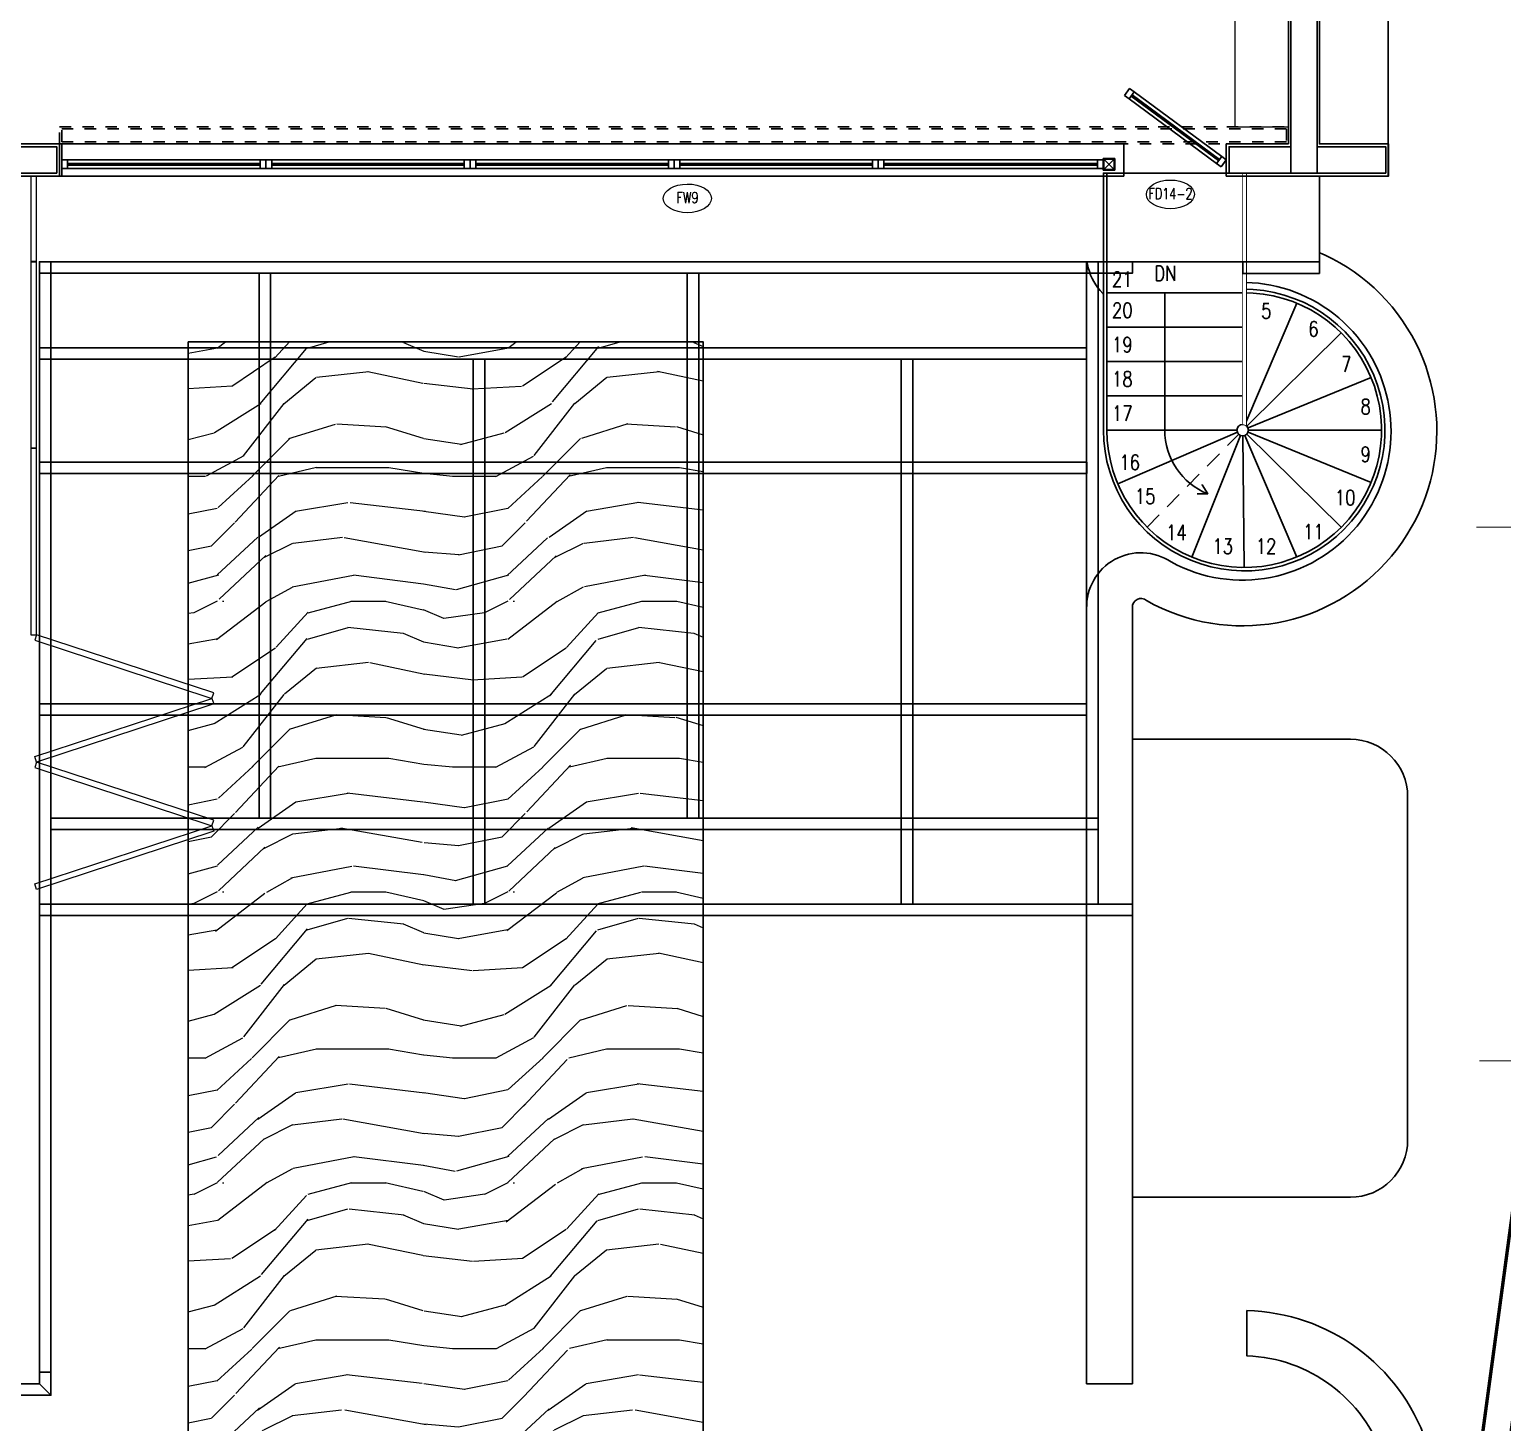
# Model space of a CAD drawing. Header units: metres. Extents: x 42 to 199, y -121 to 268.
# Drawn here: x 117.9 to 130.77, y 26.5 to 38.67 of the extents above; entities that cross this region are included whole.
import ezdxf
from ezdxf.enums import TextEntityAlignment as Align

# ---------------------------------------------------------------- set-up
doc = ezdxf.new("R2010")
doc.units = ezdxf.units.M
doc.header["$LTSCALE"] = 0.3
for name, pattern in [('CENTER', [2, 1.25, -0.25, 0.25, -0.25]), ('DASHDOT2', [0.5, 0.25, -0.125, 0, -0.125]), ('HIDDEN', [0.375, 0.25, -0.125])]:
    doc.linetypes.add(name, pattern=pattern)
doc.layers.get('0').update_dxf_attribs({"color": 8})
for name, color, linetype, lineweight in [('A-AnnO-section lines', 8, 'Continuous', 18), ('A-DOOR TAGS', 8, 'Continuous', 9), ('A-Furniture', 8, 'Continuous', 0), ('A-Hatch', 8, 'Continuous', 9), ('DA HOUSE ARCH LAYOUT', 8, 'Continuous', 9)]:
    doc.layers.add(name, color=color, linetype=linetype, lineweight=lineweight)
for name, color, linetype in [('A-Cols', 8, 'Continuous'), ('A-DWV', 8, 'Continuous'), ('A-ELEVATION 3', 8, 'Continuous'), ('A-Glass', 8, 'Continuous'), ('A-Hidden-Above', 8, 'HIDDEN'), ('A-Pelmet', 8, 'CENTER'), ('A-Site Boundary', 8, 'Continuous'), ('A-TEXT ARCHITECURAL', 8, 'Continuous'), ('A-Wall-Full', 8, 'Continuous'), ('A-Wall-Plst', 8, 'Continuous')]:
    doc.layers.add(name, color=color, linetype=linetype)
doc.styles.add('ROMANS', font='romans.shx', dxfattribs={"width": 0.8, "height": 0.5})
doc.styles.add('RomanS-Narrow', font='romans.shx', dxfattribs={"width": 0.75})
doc.styles.get("Standard").update_dxf_attribs({"font": 'arial.ttf'})

# ---------------------------------------------------------------- blocks, each defined once
blk = doc.blocks.new('zw$195B-flat-1-flat-1-flat-1-flat-1-flat-1-flat-1')
at = {"layer": 'A-Site Boundary', "color": 8, "ltscale": 0.6}
blk.add_lwpolyline([(16.68944527178127, 17.43567023673623), (21.08644837547871, 16.84117538697487), (25.07616801440184, 16.30174711699337), (27.35989091470691, 15.99297737758351), (29.1730486225394, 15.74783019581216), (31.73609215698662, 15.40129503424671), (31.27308438844867, 10.74372669283055), (30.71980062753383, 5.178038374482526), (30.02746497395189, -1.786424947459068), (29.36945937004354, -8.405549457866982), (28.85196357546867, -13.61123323556727), (28.71461759432866, -14.99284783697655), (28.50631184063825, -17.0882733344525), (28.29041005522087, -19.26011015652267), (28.15672083037832, -20.6049400784506), (28.03418311695889, -21.83759277551997), (27.74391771235666, -24.75748106022797), (27.43355227393765, -27.87956310393497), (27.25830174897003, -29.64247369069359)], dxfattribs=at)
blk = doc.blocks.new('zw$CD40')
h = blk.add_hatch()
h.set_pattern_fill('ANSI31', color=8, scale=0.0007710798228937768, style=0)
h.set_pattern_definition([(45, (2.801089635349106, 1.683031355594289), (-6.815447145053895e-05, 6.815447145053898e-05), [])])
h.paths.add_polyline_path([(0.0439442685561473, 0.006515439781358268), (0.04203594335553174, 0.004607114580743144, -0.4142135623731401), (0.04585259375676243, 0.004607114580744032)])
h.paths.add_polyline_path([(0.04203594335553174, 0.004607114580743144), (0.04012761815491617, 0.002698789380128019), (0.04124548917601878, 0.002698789380128019, -0.1989123673796732)])
h.paths.add_polyline_path([(0.04585259375676243, 0.004607114580743144, -0.1989123673797155), (0.04664304793627538, 0.002698789380128019), (0.04776091895737888, 0.002698789380128019)])
at = {"color": 8}
for p, q in [((0.04012761815491661, 0.002698789380128019), (0.0439442685561473, 0.006515439781358268)), ((0.04776091895737888, 0.002698789380128019), (0.0439442685561473, 0.006515439781358268)), ((0.04012761815491661, 0.002698789380128019), (0.04124548917601878, 0.002698789380128019)), ((0.04664304793627538, 0.002698789380128019), (0.04776091895737888, 0.002698789380128019))]:
    blk.add_line(p, q, dxfattribs=at)
at = {"color": 8, "linetype": 'DASHDOT2', "ltscale": 0.3, "const_width": 9.067945198523643e-05}
blk.add_lwpolyline([(0.04012761815491661, 0.002698789380128019), (0.003069330795818229, 0.002698789380128019)], dxfattribs=at)
at = {"color": 8}
blk.add_circle((0.0439442685561473, 0.002698789380128019), 0.002698779380128219, dxfattribs=at)
blk.add_attdef("A'", text='', height=0.003, dxfattribs=at).set_placement((0.04437018205593324, 0.00272052337668871), align=Align.MIDDLE)
blk = doc.blocks.new('SECTION LINES')
at = {"layer": 'A-AnnO-section lines', "color": 8}
ref = blk.add_blockref('zw$CD40', (130.2347311522859, -65.94511552080635), dxfattribs=dict(at, xscale=100, yscale=100, zscale=100, rotation=359.9999999999997))
ref.add_attrib("A'", "3'", dxfattribs={"layer": '0', "height": 0.3}).set_placement((134.6717493578792, -65.67306318313746), align=Align.MIDDLE)
ref = blk.add_blockref('zw$CD40', (130.260452988638, -70.60696364776264, -28.11216706511288), dxfattribs=dict(at, xscale=100, yscale=100, zscale=100, rotation=359.9999999999997))
ref.add_attrib("A'", "4'", dxfattribs={"layer": '0', "height": 0.3}).set_placement((134.6974711942314, -70.33491131009374, -28.11216706511288), align=Align.MIDDLE)
blk = doc.blocks.new('*U105')
at = {"color": 8}
for points in [[(6.282827796970927, -0.02500021299904085), (6.332827796971109, -0.02500021299904085), (6.332827796971109, 0.04999978700095915), (6.282827796970836, 0.04999978700095915)], [(6.332827796971109, 0.04999978700091368), (6.332827796971109, -0.02500021299904085), (8.016162378096826, -0.02500021299882903), (8.016162378096826, 0.04999978700112549)], [(8.066162378097008, -0.02500021299882903), (8.016162378096826, -0.02500021299882903), (8.016162378096826, 0.04999978700117097), (8.066162378096916, 0.04999978700117097)]]:
    blk.add_lwpolyline(points, close=True, dxfattribs=at)
at = {"layer": 'A-Glass', "color": 8}
blk.add_lwpolyline([(6.332827796971109, 0.01949978700104555), (6.332827796971109, 0.005499787000827271), (8.016162378096826, 0.005499787001039088), (8.016162378096826, 0.01949978700125737)], close=True, dxfattribs=at)
blk = doc.blocks.new('FK_R_BLR_FINAL FLOOR PLANS_24.09.2020$0$Door Legend-flat-46')
at = {"color": 8, "linetype": 'ByBlock'}
blk.add_ellipse((-0.002139038156883544, 0.1060436137808409), major_axis=(0.2100402622127303, 0.0004315895749531378), ratio=0.5972767563751761, start_param=-3.141592653589793, end_param=3.141592653589793, dxfattribs=at)
blk = doc.blocks.new('*U137')
at = {"color": 8}
for points in [[(6.099349421089733, -0.02500021299937492), (6.149349421089915, -0.02500021299937492), (6.149349421089915, 0.04999978700062508), (6.099349421089642, 0.04999978700062508)], [(6.149349421089915, 0.0499997870005796), (6.149349421089915, -0.02500021299937492), (8.016162378096826, -0.02500021299882903), (8.016162378096826, 0.04999978700112549)], [(8.066162378097008, -0.02500021299882903), (8.016162378096826, -0.02500021299882903), (8.016162378096826, 0.04999978700117097), (8.066162378096916, 0.04999978700117097)]]:
    blk.add_lwpolyline(points, close=True, dxfattribs=at)
at = {"layer": 'A-Glass', "color": 8}
blk.add_lwpolyline([(6.149349421089915, 0.01949978700071148), (6.149349421089915, 0.005499787000493198), (8.016162378096826, 0.005499787001039088), (8.016162378096826, 0.01949978700125737)], close=True, dxfattribs=at)
blk = doc.blocks.new('SPIRAL STAIRCASE')
at = {"layer": 'A-TEXT ARCHITECURAL', "char_height": 0.1317717672756132, "width": 1.329075963134869, "attachment_point": 1, "style": 'ROMANS'}
for s, insert in [('\\pxqc;5', (126.4772689408956, 36.27929801994635)), ('\\pxqc;6', (126.8894635268288, 36.12183042532018)), ('\\pxqc;7', (127.1766103170295, 35.81384233583074)), ('\\pxqc;8', (127.3456564112606, 35.44333034847504)), ('\\pxqc;9', (127.3456564112606, 35.02650436269987)), ('\\pxqc;10', (127.1667973917383, 34.64818778899138)), ('\\pxqc;11', (126.8884254262152, 34.35031873595753)), ('\\pxqc;12', (126.4755945201751, 34.22293064964968))]:
    blk.add_mtext(s, dxfattribs=dict(at, insert=insert))
at = {"ltscale": 0.25}
blk.add_wipeout([(125.7491233507694, 37.41698223656142), (126.93586581611923, 37.41698223656142), (126.93586581611923, 35.17239835949384), (126.48990323193134, 34.06374292048028), (126.28324949060065, 34.17409379557361), (126.10059521334553, 34.32387022206998), (125.84476373167077, 34.70294140544552), (125.76808123364417, 34.95993773355026), (125.7491233507694, 35.17239835949384)], dxfattribs=at).dxf.layer = 'A-ELEVATION 3'
at = {"layer": 'A-ELEVATION 3', "ltscale": 0.25}
for p, q in [((126.9358658161192, 36.37239835949383), (125.7491233507694, 36.37239835949383)), ((127.4083434696075, 36.28105379850739), (126.9554684907384, 35.21839548057523)), ((126.9358658161192, 36.07239835949383), (125.7491233507694, 36.07239835949383)), ((126.97149414249, 35.20747858697337), (127.7976514881933, 36.0209264969177)), ((126.9358658161192, 35.77239835949383), (125.7491233507694, 35.77239835949383)), ((128.057778789783, 35.63161847833194), (126.9821394668351, 35.19133903660486)), ((126.9358658161192, 35.47239835949384), (125.7491233507694, 35.47239835949384)), ((125.8434224676551, 35.17239835949384), (125.7634466464325, 35.17239835949384)), ((126.8897536810894, 35.15306778777457), (125.8447637316708, 34.70294140544552)), ((128.057778789783, 34.71317824065574), (126.9821394668351, 35.15345768238282)), ((126.9858658161193, 35.17239835949384), (128.1491233507695, 35.17239835949384)), ((126.9172061272246, 35.12601068860648), (126.4899032319314, 34.06374292048029)), ((126.9364181796875, 35.12240141064206), (126.9491233507694, 33.97239835949384)), ((126.9554684907384, 35.12640123841246), (127.4083434696075, 34.06374292048029)), ((127.7976514881933, 34.32387022206998), (126.97149414249, 35.13731813201431))]:
    blk.add_line(p, q, dxfattribs=at)
blk.add_lwpolyline([(126.935534377753, 36.40232329208622, -2.433200625886424), (125.7191233507694, 35.17239835949384), (125.7191233507694, 37.41698223656142), (125.7491233507694, 37.41698223656142)], format="xyb", dxfattribs=at)
blk.add_lwpolyline([(126.9358658161192, 35.22239835949383), (126.9358658161192, 37.41698223656142), (125.7491233507694, 37.41698223656142), (125.7491233507694, 35.17239835949384), (126.8858658161192, 35.17239835949384)], dxfattribs=at)
blk.add_lwpolyline([(126.9358658161192, 37.41698223656142), (126.9658658161192, 37.41698223656142), (126.9658658161192, 35.21239835949384, 0.1622776601683429), (126.9358658161192, 35.22239835949384)], format="xyb", close=True, dxfattribs=at)
blk.add_circle((126.9358658161192, 35.17239835949384), 0.05, dxfattribs=at)
blk.add_arc((126.9491233507694, 35.17239835949384), 1.2, 180, 90.63301352958047, dxfattribs=at)
at = {"layer": 'A-Hidden-Above', "ltscale": 2}
blk.add_line((126.1005952133456, 34.32387022206998), (126.9007899616229, 35.13676572794139), dxfattribs=at)
at = {"layer": 'A-TEXT ARCHITECURAL'}
blk.add_lwpolyline([(126.2541010589264, 36.37239835949383), (126.2541010589264, 35.17239835949384, 0.3061238419804125), (126.630137338493, 34.61576539969928)], format="xyb", dxfattribs=at)
blk.add_lwpolyline([(126.630137338493, 34.61576539969928), (126.5802389205166, 34.69448443695343), (126.630137338493, 34.61576539969928), (126.5381352855898, 34.61576539969928)], dxfattribs=at)
at = {"layer": 'A-TEXT ARCHITECURAL', "char_height": 0.1317717672756132, "width": 1.329075963134869, "attachment_point": 1, "style": 'ROMANS'}
for s, insert in [('\\pxqc;DN', (125.5962165456018, 36.60764052750928)), ('\\pxqc;21', (125.2189454180752, 36.55494630758646)), ('\\pxqc;20', (125.2189454180752, 36.28474778573781)), ('\\pxqc;19', (125.2189454180752, 35.98474778573781)), ('\\pxqc;18', (125.2189454180752, 35.68474778573781)), ('\\pxqc;17', (125.2189454180752, 35.38474778573782)), ('\\pxqc;16', (125.2835771045613, 34.95602701278612)), ('\\pxqc;15', (125.4189782884721, 34.65986849666646)), ('\\pxqc;14', (125.6922453401581, 34.34349177678534)), ('\\pxqc;13', (126.0961902451228, 34.22293064964968))]:
    blk.add_mtext(s, dxfattribs=dict(at, insert=insert))
at = {"ltscale": 0.25}
blk.add_wipeout([(126.93586581611922, 37.41698223656141), (126.9658658161192, 37.41698223656141), (126.9658658161192, 35.21239835949383), (126.96323149516088, 35.21424474058692), (126.96048389375468, 35.21591789824983), (126.9576343856186, 35.21741090643299), (126.95469476631449, 35.21871758481704), (126.95167720442005, 35.21983252439636), (126.9485941911569, 35.22075110986958), (126.94545848868317, 35.22146953874479), (126.94228307726443, 35.2219848370799), (126.93908110154172, 35.2222948717933), (126.93586581611922, 35.22239835949383), (126.93586581611922, 35.22239835949383)], dxfattribs=at).dxf.layer = 'A-ELEVATION 3'
blk = doc.blocks.new('*U138')
at = {"color": 8}
for points in [[(6.283841324675129, -0.02500021299903901), (6.333841324675311, -0.02500021299903901), (6.333841324675311, 0.049999787000961), (6.283841324675039, 0.049999787000961)], [(6.333841324675311, 0.04999978700091552), (6.333841324675311, -0.02500021299903901), (7.283841324675016, -0.02500021300016242), (7.283841324675016, 0.04999978699979211)], [(7.333841324675197, -0.02500021300016242), (7.283841324675016, -0.02500021300016242), (7.283841324675016, 0.04999978699983759), (7.333841324675106, 0.04999978699983759)]]:
    blk.add_lwpolyline(points, close=True, dxfattribs=at)
at = {"layer": 'A-Glass', "color": 8}
blk.add_lwpolyline([(6.333841324675311, 0.0194997870010474), (6.333841324675311, 0.005499787000829117), (7.283841324675016, 0.005499786999705703), (7.283841324675016, 0.01949978699992399)], close=True, dxfattribs=at)
blk = doc.blocks.new('SCREEN')
at = {"layer": 'A-ELEVATION 3', "color": 8, "transparency": 33554559}
blk.add_lwpolyline([(208.0660177825221, -68.98311120046952), (208.0660177825221, -72.98311120046102), (217.9362436759412, -72.98336706660137), (217.9362436759412, -63.18285534142171), (229.1208616185122, -63.18362223096642), (229.1208616329733, -62.43311120046118), (229.7212897127737, -62.43311120046118), (229.7203624070499, -53.04905029889071), (209.7550146734799, -53.04905045656773)], dxfattribs=at)
at = {"layer": 'A-ELEVATION 3', "color": 8, "transparency": 33554534}
for points in [[(217.9360585498506, -63.18311120046119), (227.4868924709242, -63.18311120046551), (227.4868924709242, -63.28311120046548), (217.9360585498506, -63.28311120046116)], [(217.9360585498506, -63.18311120046118), (227.0872803367569, -63.18332723097922), (227.0872803367569, -63.28332723097918), (217.9360585498506, -63.28311120046115)], [(227.1868321876768, -63.18339816081647), (227.1868235413856, -68.79311119813121), (227.0868235413857, -68.79311119813121), (227.0868321876769, -63.18339816081647)], [(218.0360585498549, -63.2831112004612), (218.0360585498506, -72.88301862222073), (217.9360585498506, -72.88301862222073), (217.936058549855, -63.2831112004612)], [(219.9562253340662, -63.28311120046203), (219.9562259036547, -68.0431194944369), (219.8562259036547, -68.0431194944369), (219.8562253340662, -63.28311120046203)], [(223.696558902494, -63.28311120046374), (223.6965594720776, -68.04311523349224), (223.5965594720777, -68.04311523349224), (223.5965589024941, -63.28311120046374)], [(217.9361280029128, -63.93311120046118), (227.0868235413878, -63.93311120046531), (227.0868235413878, -64.03311120046527), (217.9361280029128, -64.03311120046115)], [(221.8263921182797, -64.03311120046288), (221.8263921182776, -68.79311120046299), (221.7263921182776, -68.79311120046299), (221.7263921182798, -64.03311120046288)], [(225.5667256867076, -64.03311120046459), (225.5667256867054, -68.79311120046466), (225.4667256867054, -68.79311120046466), (225.4667256867076, -64.03311120046459)], [(217.9361974559732, -64.93311120046118), (227.0882263873705, -64.93332679463651), (227.0882263873705, -65.03332679463648), (217.9361974559732, -65.03311120046115)], [(217.9361280029128, -67.04311120046123), (227.0868235547208, -67.04311119769807), (227.0868235547208, -67.14311119769803), (217.9361280029128, -67.14311120046119)], [(218.0361526236786, -68.04312162480272), (227.186823541386, -68.04311120046447), (227.186823541386, -68.14311120046443), (218.0361526236786, -68.14312162480269)], [(217.9360585498524, -68.79311120046123), (227.4868924709261, -68.79311120046555), (227.4868924709261, -68.89311120046551), (217.9360585498524, -68.89311120046119)]]:
    blk.add_lwpolyline(points, close=True, dxfattribs=at)
at = {"layer": 'A-Furniture', "color": 8}
for points in [[(217.8610585498506, -62.43311120046119), (217.8610585498506, -63.18311120046119), (217.9110585498506, -63.18311120046119), (217.9110585498506, -62.43311120046119)], [(217.8610585498506, -63.18119202624639), (217.8610585498506, -64.81068705404462), (217.9110585498506, -64.81068705404462), (217.9110585498506, -63.18119202624639)], [(217.8610585498506, -64.81068705404462), (217.8610585498506, -66.44018208184285), (217.9110585498506, -66.44018208184285), (217.9110585498506, -64.81068705404462)], [(217.8954512850648, -66.48768380061075), (219.4435275759482, -66.99632300793157), (219.459134840734, -66.94882128916366), (217.9110585498506, -66.44018208184285)], [(217.8954512850648, -67.50496221525238), (219.4435275759482, -66.99632300793157), (219.459134840734, -67.04382472669947), (217.9110585498506, -67.55246393402028)], [(217.8954512850648, -67.59996565278814), (219.4435275759482, -68.10860486010895), (219.459134840734, -68.06110314134105), (217.9110585498506, -67.55246393402024)], [(217.8954512850648, -68.61724406742977), (219.4435275759482, -68.10860486010895), (219.459134840734, -68.15610657887686), (217.9110585498506, -68.66474578619767)]]:
    blk.add_lwpolyline(points, close=True, dxfattribs=at)
at = {"layer": 'A-Hidden-Above', "color": 8, "linetype": 'Continuous', "ltscale": 3}
for points in [[(217.9361280029128, -72.98311120046102), (218.0361280029128, -73.08316291285416), (218.0360585498507, -63.18311120046119), (217.9361280029128, -63.18311120046119)], [(229.1208616605477, -63.18362222278364), (228.4503772539681, -63.18362222278364), (228.4503772539681, -63.28362222278363), (229.1208616605477, -63.28362222278363)], [(192.3260582708767, -72.98311120046102), (217.9361280029128, -72.98311120046102), (218.0361280029128, -73.08316291285416), (192.4260582441265, -73.08316291285416)]]:
    blk.add_lwpolyline(points, close=True, dxfattribs=at)
blk = doc.blocks.new('DA HOUSE ARCH LAYOUT')
at = {"layer": 'A-ELEVATION 3', "color": 8, "transparency": 33554559}
blk.add_lwpolyline([(30.39076528992348, 98.33703105395062), (30.39076528992348, 97.33914672976698, 0.6584249432505648), (30.51911478236758, 97.2737493124952, -1.710508910320407), (30.51371304916108, 94.31044950098865, 0.6742548604846995), (30.39076528992337, 94.24881055422289), (30.39076524310309, 88.21009197546842), (30.39076524310309, 87.47009257823787), (29.99076524310306, 87.47009257823787), (29.99076524310306, 88.21009197546842), (29.99076524310306, 88.21009199427152), (29.99076528992339, 94.23969530475048, -0.6111573325189558), (30.72920418843307, 94.64832116481381, 1.680420435047804), (30.73141554190852, 96.93403680204838, -0.6054543555841989), (29.9907652899235, 97.34663871349369), (29.9907652899235, 98.33703105395062)], format="xyb", close=True, dxfattribs=at)
at = {"layer": 'A-Site Boundary', "color": 8, "rotation": 270}
blk.add_blockref('zw$195B-flat-1-flat-1-flat-1-flat-1-flat-1-flat-1', (16.35234560245408, 106.2749656108), dxfattribs=at)
at = {"color": 8, "transparency": 33554687}
blk.add_wipeout([(-11.749993890140061, 107.62999999999684), (-11.749993890134832, 78.68316207252866), (-4.669947249367226, 77.97929597043411), (-4.6699472541959075, 87.36994828760794), (20.940069732031287, 87.36994828760794), (20.940000278969116, 97.27000000000086), (30.137576517736715, 97.27000000000089), (30.137576517736715, 95.80041612293333), (30.150853751838028, 95.62017819422817), (30.206788362717052, 95.39363502803582), (30.290834200042696, 95.20583561426619), (30.42669194897715, 95.00818116519025), (30.587658875986705, 94.84929653419218), (30.746887007883334, 94.73851003840517), (30.915640343076813, 94.65645209638627), (31.11673982195968, 94.59626457431013), (31.367576517736705, 94.57041612293332), (31.672066553481056, 94.60870062914617), (31.947461873865947, 94.71568898040077), (32.18140752564379, 94.87814767472051), (32.441019651068004, 95.19989981216071), (32.49335452805222, 95.30491246856735), (32.558368714863875, 95.49233505687933), (32.586894798687396, 95.63866653332204), (32.596665807040985, 95.84773967856421), (32.578165097632265, 96.01807477823215), (32.54039968245745, 96.17107206082505), (32.47805869552529, 96.32931056685757), (32.42796384117911, 96.42369673733003), (32.3564891339726, 96.53182014086697), (32.22882999988488, 96.661473840979), (32.116124356404995, 96.77641619118387), (31.991422086181707, 96.86047117184899), (31.878629225632903, 96.91922134715779), (31.384318983086548, 97.03030217044099), (31.384318983086565, 97.16948897767845), (32.02480338966619, 97.16948897767845), (32.02480338966619, 106.33054221851091), (12.66245719179443, 106.3300000000005), (12.662374941911095, 107.62999999999163)], dxfattribs=at).dxf.layer = 'A-ELEVATION 3'
at = {"layer": 'A-ELEVATION 3', "color": 8}
blk.add_lwpolyline([(21.01979646890004, 98.30000000000089), (21.03579646889989, 98.30000000000089), (21.03579646889989, 98.02000000000089), (21.01579646889991, 98.02000000000089), (21.01579646889991, 98.29600000000025), (21.01979646890004, 98.29600000000025), (21.01979646890004, 98.30000000000027)], dxfattribs=at)
at = {"layer": 'A-Furniture', "color": 8}
blk.add_lwpolyline([(31.28594775041171, 98.44988482032417), (31.75479042795223, 98.44988482032417), (31.75479042795223, 103.0950247897126), (31.28594775041171, 103.0950247897126)], close=True, dxfattribs=at)
at = {"layer": 'A-Pelmet', "color": 8, "ltscale": 0.25}
for points in [[(21.01579646889991, 98.4500000000009), (31.75479042795223, 98.44988482032417), (31.75479042795223, 98.29988482032417), (21.01579646889991, 98.30000000000089)], [(21.03479646889991, 98.43100000000089), (31.73579042795222, 98.43088482032417), (31.73579042795222, 98.31888482032417), (21.03479646889991, 98.3190000000009)]]:
    blk.add_lwpolyline(points, close=True, dxfattribs=at)
at = {"layer": 'A-Wall-Full', "color": 8, "ltscale": 0.25}
blk.add_lwpolyline([(19.38500000000107, 98.2750000000009), (20.99079646889993, 98.2750000000009), (20.99079646889993, 98.0450000000009), (19.38500000000107, 98.0450000000009)], close=True, dxfattribs=at)
at = {"layer": 'A-Wall-Plst', "color": 8}
blk.add_lwpolyline([(19.36000000000104, 98.30000000000089), (21.01579646889991, 98.30000000000089), (21.01579646889991, 98.02000000000089), (19.36000000000104, 98.02000000000089)], close=True, dxfattribs=at)
at = {"layer": 'A-DOOR TAGS', "color": 8}
ref = blk.add_blockref('FK_R_BLR_FINAL FLOOR PLANS_24.09.2020$0$Door Legend-flat-46', (26.50363228892803, 97.71832761657697), dxfattribs=at)
ref.add_attrib('D1', 'FW9', dxfattribs={"layer": '0', "height": 0.09600000000002182, "style": 'RomanS-Narrow', "width": 0.7500000000000001}).set_placement((26.50260314948656, 97.83138281294418, -3.366162431542412e-06), align=Align.MIDDLE)
at = {"layer": 'A-DWV', "color": 8, "xscale": -1}
for name, p in [('*U105', (29.10195884699732, 98.10990260642117)), ('*U105', (30.8852934281233, 98.10990260642095)), ('*U105', (32.66862800924935, 98.10990260642075)), ('*U105', (34.45196259037527, 98.10990260642052)), ('*U137', (36.23529717150132, 98.10990260642032))]:
    blk.add_blockref(name, p, dxfattribs=at)
at = {"color": 8}
blk.add_wipeout([(22.139959511640495, 96.56999999629473), (26.639959511640452, 96.56999999629471), (26.639959511640434, 81.56999999629471), (22.139959511640477, 81.56999999629473)], dxfattribs=at).dxf.layer = 'A-Wall-Full'
at = {"layer": 'A-Hatch', "ltscale": 0.25, "transparency": 33554495}
h = blk.add_hatch(dxfattribs=at)
h.set_pattern_fill('WOOD3', color=8, scale=0.09999999999999998, angle=359.9999999999999)
h.set_pattern_definition([(355.2363999999998, (-119.9722248289694, 168.7146739358658), (-27.94000240365174, 2.539978492959607), [0.3058566399999957, -30.27979465999973]), (11.3098999999999, (-119.6674248289694, 168.6892739358658), (10.16000191066662, 2.539993985690465), [0.3885463399999987, -12.56296445999996]), (44.99999999999989, (-119.2864248289694, 168.7654739358658), (3.730349362740525e-15, 2.54000078600034), [0.28736798, -3.30473304]), (46.8475999999999, (-119.0832248289694, 168.9686739358658), (35.56000719806084, 38.09999374527165), [0.55706518, -55.14948329999999]), (12.99459999999986, (-118.7022248289694, 169.3750739358658), (-22.86000195008347, -5.079993847049007), [0.3388791799999994, -33.54894737999993]), (359.9999999999999, (-118.3720248289694, 169.4512739358659), (2.540000000000003, 2.539999999999997), [0.6349999999999998, -1.905]), (350.5376999999997, (-117.7370248289694, 169.4512739358658), (-12.70000196518607, 2.539995273574203), [0.3090036999999968, -15.1412117799999]), (354.2893999999998, (-119.9722248289694, 169.4004739358658), (-22.85999853567946, 2.540003339252403), [0.2552674599999997, -25.27141757999998]), (359.9999999999999, (-119.7182248289694, 169.3750739358658), (2.540000000000003, 2.539999999999997), [0.3809999999999999, -2.158999999999999]), (28.30079999999986, (-119.3372248289693, 169.3750739358658), (27.93998760419821, 15.24002254049166), [0.3750259199999993, -37.12762449999992]), (52.12499999999987, (-119.0070248289694, 169.5528739358658), (-10.16000473682557, -12.6999977124435), [0.5792089, -28.38124626]), (39.2893999999999, (-118.6514248289694, 170.0100739358658), (15.2400016245396, 12.69999906505094), [0.361002579999999, -35.73918175999987]), (6.340199999999874, (-118.3720248289694, 170.2386739358658), (20.31999848262031, 2.540004010557702), [0.4600143199999993, -22.54066357999995]), (348.1112999999999, (-117.9148248289694, 170.2894739358658), (-35.55999314466532, 7.620026759532081), [0.4931790999999966, -48.82470041999957]), (353.2901999999999, (-119.9722248289694, 170.1878739358658), (22.86000253428831, -2.539984458359835), [0.4347768799999992, -43.0430177999999]), (3.366499999999881, (-119.5404248289693, 170.1370739358658), (40.63999827780049, 2.540027846920579), [0.4325467599999964, -42.82209621999954]), (33.69009999999987, (-119.1086248289694, 170.1624739358658), (-5.079998876738752, -2.540003389648261), [0.4579061199999991, -8.700195959999968]), (47.48959999999988, (-118.7276248289694, 170.4164739358658), (25.39997642460095, 27.94002203163281), [0.41348152, -40.93472128000001]), (14.93139999999985, (-118.4482248289694, 170.7212739358658), (27.94000135871082, 7.619992263104585), [0.3943146799999996, -39.03708981999996]), (359.9999999999999, (-118.0672248289694, 170.8228739358658), (2.540000000000003, 2.539999999999997), [0.3047999999999999, -2.235199999999999]), (347.0054, (-117.7624248289694, 170.8228739358658), (22.86000195008348, -5.079993847048981), [0.3388791799999994, -33.54894737999993]), (359.9999999999999, (-119.1848248289694, 168.2828739358658), (2.540000000000003, 2.539999999999997), [0, -2.539999999999999]), (223.1523999999998, (-118.8292248289694, 168.6638739358658), (38.09999374527168, 35.56000719806082), [0.5570651799999938, -55.14948329999961]), (206.5650999999998, (-119.2356248289694, 170.8228739358658), (-2.539997861169904, -2.540003325866809), [0.2271852199999999, -5.452427499999998]), (188.1300999999997, (-119.4388248289694, 170.7212739358658), (-15.23999943221119, -2.539998363771751), [0.3592093399999987, -17.60130083999992]), (156.8013999999998, (-119.7944248289694, 170.6704739358658), (-12.69999931589436, 5.080003366172757), [0.1934413199999986, -19.15062209999981]), (26.56509999999987, (-118.8292248289694, 168.6638739358658), (2.539997861169895, 2.540003325866817), [0.2839796199999993, -5.39563309999999]), (6.709799999999892, (-118.5752248289694, 168.7908739358658), (-22.8600025342883, -2.539984458359935), [0.4347768799999975, -43.04301779999968]), (349.8752999999998, (-118.1434248289694, 168.8416739358658), (43.1799969257086, -7.620021815087153), [0.7224496600000001, -71.52257984]), (349.6951999999998, (-119.9722248289694, 168.4352739358658), (15.24000244055367, -2.53998698386143), [0.2839796199999995, -28.11408143999997]), (15.52409999999987, (-119.6928248289694, 168.3844739358658), (-27.94000260255814, -7.619994355118333), [0.4745100999999998, -46.97660403999997]), (42.87889999999989, (-119.2356248289694, 168.5114739358658), (-33.02000201406968, -30.47999937324897), [0.4852669999999992, -48.04136441999992]), (34.69519999999986, (-118.8800248289694, 168.8416739358658), (25.39998541782834, 17.7800218683699), [0.4016095600000001, -39.75931596]), (9.46229999999989, (-118.5498248289694, 169.0702739358658), (12.70000196518608, 2.539995273574208), [0.4635068199999995, -14.98671119999998]), (353.4180999999998, (-118.0926248289694, 169.1464739358658), (-43.18000365234219, 5.079966218930462), [0.6647814999999997, -65.81338119999997]), (351.8698999999998, (-119.9722248289694, 169.0702739358658), (-15.23999943221125, 2.539998363771496), [0.3592093399999993, -17.60130083999995]), (11.3098999999999, (-119.6166248289694, 169.0194739358658), (10.16000191066662, 2.539993985690465), [0.3885463399999987, -12.56296445999996]), (42.5103999999999, (-119.2356248289694, 169.0956739358658), (-27.94002203163282, -25.39997642460094), [0.413481519999999, -40.93472127999988]), (44.99999999999989, (-118.9308248289694, 169.3750739358658), (3.730349362740525e-15, 2.54000078600034), [0.46697392, -3.12512964]), (17.35399999999986, (-118.6006248289694, 169.7052739358658), (-33.02000512850596, -10.15998603573816), [0.4257827399999993, -42.15237695999991]), (356.6334999999999, (-118.1942248289694, 169.8322739358658), (-40.63999827780049, 2.540027846920392), [0.432546759999996, -42.82209621999949]), (342.8972999999999, (-117.7624248289694, 169.8068739358658), (25.40000439663076, -7.619988553312977), [0.3454781, -34.20225823999999]), (351.2537999999999, (-119.9722248289694, 169.7052739358658), (17.77999831434513, -2.540010660526113), [0.3340836599999993, -33.07439917999991]), (14.93139999999985, (-119.6420248289694, 169.6544739358658), (27.94000135871082, 7.619992263104585), [0.3943146799999996, -39.03708981999996]), (32.00539999999992, (-119.2610248289694, 169.7560739358658), (-12.69999731976038, -7.620002807659341), [0.4792471999999994, -23.48306707999996]), (49.89909999999989, (-118.8546248289694, 170.0100739358658), (-27.93999507185438, -33.02000490104754), [0.6309232999999972, -62.46136859999982]), (15.94539999999989, (-118.4482248289694, 170.4926739358658), (-10.16000032169647, -2.539999718812804), [0.3698290799999994, -18.12165031999996]), (353.9909999999999, (-118.0926248289694, 170.5942739358658), (25.39999936730134, -2.539998266403889), [0.4852669999999999, -48.04136442]), (336.8013999999998, (-117.6100248289694, 170.5434739358658), (12.69999931589436, -5.080003366172747), [0.1934413199999996, -19.15062209999995]), (350.5376999999997, (-119.9722248289694, 170.4672739358658), (-12.70000196518607, 2.539995273574203), [0.3090036999999968, -15.1412117799999]), (10.00799999999991, (-119.6674248289694, 170.4164739358658), (27.93999886861993, 5.080008819278007), [0.438472579999999, -43.40872699999988]), (37.40539999999988, (-119.2356248289694, 170.4926739358658), (33.01998086104935, 25.4000252796422), [0.5435828599999943, -53.81478949999964]), (29.05459999999988, (-118.8038248289694, 168.2828739358658), (17.78000097680703, 10.16000006908614), [0.2615082399999999, -25.88939195999999]), (10.78429999999988, (-118.5752248289694, 168.4098739358658), (-40.63999873938344, -7.620001396185407), [0.5429910399999998, -53.75600882]), (352.8749999999998, (-118.0418248289694, 168.5114739358658), (-17.78000096480701, 2.539995636010676), [0.6143447200000001, -19.8637906])])
h.paths.add_polyline_path([(22.13995951164054, 96.56999999629473), (26.63995951164048, 96.56999999629473), (26.63995951164048, 81.56999999629471), (22.13995951164048, 81.56999999629473)])
at = {"layer": 'A-ELEVATION 3', "color": 8, "transparency": 33554559}
blk.add_lwpolyline([(22.13995951164054, 96.56999999629473), (26.63995951164048, 96.56999999629473), (26.63995951164048, 81.56999999629471), (22.13995951164048, 81.56999999629471)], close=True, dxfattribs=at)
at = {"layer": 'A-Wall-Plst', "color": 8}
blk.add_lwpolyline([(-22.23479184232326, 83.58669073477961), (-22.73350208688305, 79.95542744017662), (31.75364063670071, 74.53887345381328), (36.31028127347014, 108.2407011994204), (-18.19578570081063, 112.9966251821501), (-18.67299359973731, 109.5212434806392), (-18.93543416770552, 109.5212434806392), (-18.41959731486514, 113.2772108806373), (36.60446310740753, 108.4760199047115), (31.97766877075941, 74.25532132914209), (-23.02780843742812, 79.72340282417098), (-22.45699816946023, 83.87964866279412), (-21.01057544973747, 83.6809999368976), (-21.04595125016078, 83.4234178093015)], close=True, dxfattribs=at)
at = {"layer": 'A-AnnO-section lines', "color": 8, "ltscale": 0.25}
blk.add_blockref('SECTION LINES', (-97.14617690863253, 160.6280177634417), dxfattribs=at)
at = {"layer": 'A-Hidden-Above', "color": 8, "ltscale": 0.25}
blk.add_blockref('SPIRAL STAIRCASE', (-95.58154683303269, 60.62801776343949), dxfattribs=at)
at = {"layer": 'A-Cols', "color": 8, "ltscale": 0.25}
for p, q in [((30.23094775041164, 98.16740239342087), (30.14094775041167, 98.07740239342087)), ((30.14094775041167, 98.16740239342087), (30.23094775041164, 98.07740239342087))]:
    blk.add_line(p, q, dxfattribs=at)
for points in [[(30.13594775041167, 98.17240239342087), (30.23594775041164, 98.17240239342087), (30.23594775041164, 98.07240239342087), (30.13594775041167, 98.07240239342087)], [(30.14094775041167, 98.16740239342087), (30.23094775041164, 98.16740239342087), (30.23094775041164, 98.07740239342087), (30.14094775041167, 98.07740239342087)]]:
    blk.add_lwpolyline(points, close=True, dxfattribs=at)
at = {"layer": 'A-ELEVATION 3', "color": 8}
blk.add_lwpolyline([(21.03579646889989, 98.02000000000089), (30.31527098098984, 98.02000000000089), (30.31527098098984, 98.30000000000092), (21.03579646889989, 98.30000000000092)], close=True, dxfattribs=at)
blk.add_lwpolyline([(10.96967041813633, 91.47000000000025), (10.96967041813633, 87.47009335844119), (20.84000027896906, 87.47009335844119), (20.84000027896906, 97.27000000000089), (32.02480219830579, 97.27000000000089), (32.02480458102661, 98.02000000000089)], dxfattribs=at)
at = {"layer": 'A-ELEVATION 3', "color": 8, "transparency": 33554559}
blk.add_lwpolyline([(30.39076528101066, 93.09928113094468), (32.29577224159772, 93.09928111917273, -0.4142135623730867), (32.79577223850799, 92.59928111608299), (32.79577221996954, 89.59928112785494, -0.4142135605631933), (32.29577221996954, 89.09928113094468), (30.39076524999729, 89.09928113094468)], format="xyb", dxfattribs=at)
blk.add_lwpolyline([(31.39076524310309, 88.10827587082905, -1.289581017160756), (30.4955124784384, 84.93878370740782, 0.5399214418742712), (30.39079162203075, 84.85989175452141), (30.39079166885108, 78.06999999629471), (29.99079166885105, 78.06999999629471), (29.99079162203071, 84.85239977079502, -0.5640739513061752), (30.6802333417773, 85.29424735520188, 1.292400373397011), (31.39076524310309, 87.71281007110416)], format="xyb", close=True, dxfattribs=at)
at = {"layer": 'A-Hidden-Above', "color": 8, "ltscale": 5}
blk.add_lwpolyline([(32.0248033896662, 98.02000000000089), (32.0248033896662, 97.27000000000089), (20.84000027896906, 97.27000000000089), (20.84000027896906, 87.47000000000025), (-11.65000837434491, 87.46994648829286)], dxfattribs=at)
at = {"layer": 'A-Wall-Full', "color": 8}
blk.add_lwpolyline([(-22.24761143814499, 83.6035921537392), (-22.7504812995129, 79.94204140464761), (31.76656533674259, 74.52251467738994), (36.32725330499579, 108.2542772981319), (-18.20870418096098, 113.0128093758725), (-18.68607468263076, 109.5362434806392), (-18.91823329649787, 109.5362434806392), (-18.40667921472487, 113.2610267021086), (36.58749107852651, 108.4624438255601), (31.96474407071753, 74.27168010556544), (-23.01082922480259, 79.73678885970043), (-22.44417857363425, 83.86274724383397), (-21.02747686869759, 83.66818034107192), (-21.05877084598649, 83.44031922826163)], close=True, dxfattribs=at)
at = {"layer": 'A-Wall-Full', "color": 8, "ltscale": 0.25}
for points in [[(31.77478912370293, 106.3051849102654), (32.00478945898396, 106.3051849102654), (32.00478945898396, 98.0450000000009), (31.77478912370293, 98.0450000000009)], [(31.77478912370293, 98.0450000000009), (31.23578912370294, 98.0450000000009), (31.23578912370294, 98.2750000000009), (31.77478912370293, 98.2750000000009)], [(32.60478945898396, 98.0450000000009), (32.00478945898396, 98.0450000000009), (32.00478945898396, 98.2750000000009), (32.60478945898396, 98.2750000000009)]]:
    blk.add_lwpolyline(points, close=True, dxfattribs=at)
at = {"layer": 'A-Wall-Plst', "color": 8}
for points in [[(31.75479042795223, 98.29988482032417), (31.75479042795223, 103.0950247897126)], [(32.0248033896662, 106.3305422185109), (32.02520499852216, 98.30000000000089), (32.62978945898396, 98.30000000000089), (32.62978945898396, 98.0200000000009), (31.21078912370294, 98.0200000000009), (31.21078912370294, 98.30000000000089), (31.75479042795223, 98.30000000000089)]]:
    blk.add_lwpolyline(points, dxfattribs=at)
at = {"layer": 'A-DOOR TAGS', "color": 8}
ref = blk.add_blockref('FK_R_BLR_FINAL FLOOR PLANS_24.09.2020$0$Door Legend-flat-46', (30.72442829114351, 97.75348937289942), dxfattribs=at)
ref.add_attrib('D1', 'FD14-2', dxfattribs={"layer": '0', "height": 0.09600000000002182, "style": 'RomanS-Narrow', "width": 0.7500000000000001}).set_placement((30.72339915170204, 97.86654456926664, -3.366162445672671e-06), align=Align.MIDDLE)
at = {"layer": 'A-DWV', "color": 8, "xscale": -1, "rotation": 323.5640100862155}
blk.add_blockref('*U138', (36.23657462844557, 94.38772229978062), dxfattribs=at)
at = {"layer": 'A-Hidden-Above', "color": 8, "ltscale": 0.25}
blk.add_blockref('SCREEN', (-197.0960582708815, 160.4531112004621), dxfattribs=at)

msp = doc.modelspace()

# ---------------------------------------------------------------- block references
at = {"layer": 'DA HOUSE ARCH LAYOUT'}
msp.add_blockref('DA HOUSE ARCH LAYOUT', (97.14617690863253, -60.62801776344169), dxfattribs=at)

doc.saveas('drawing.dxf')
